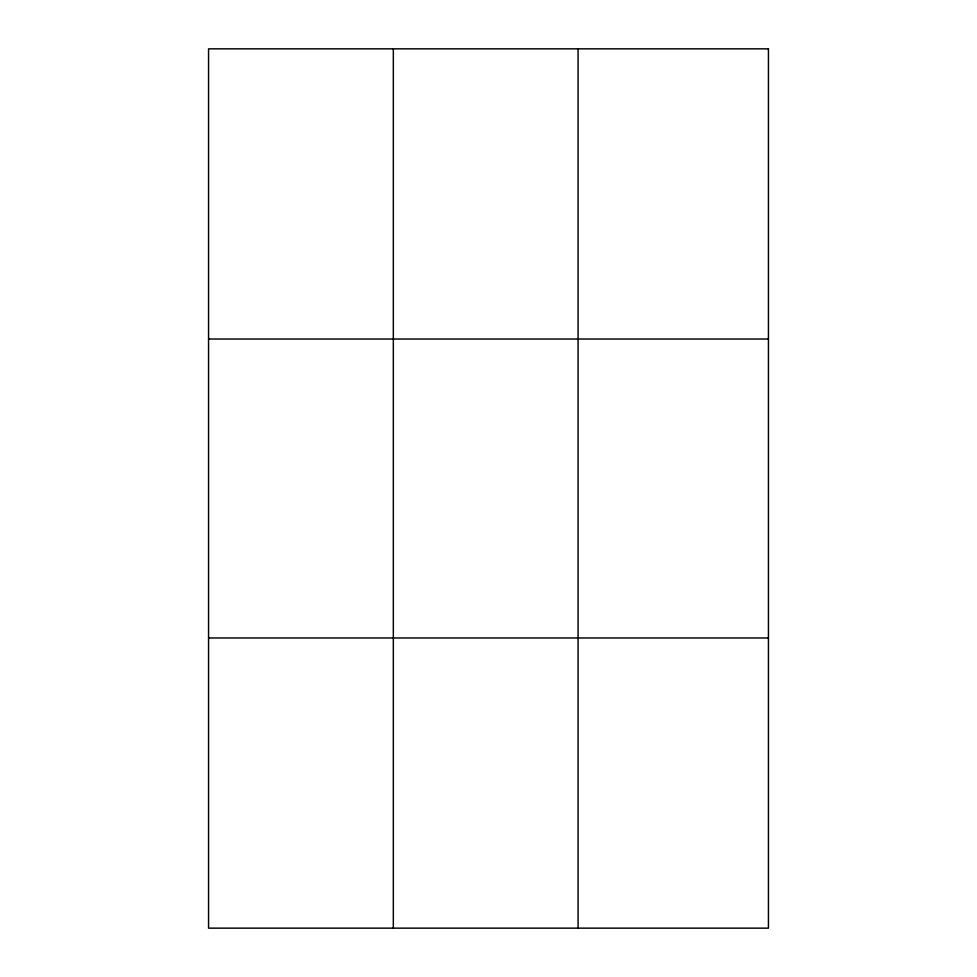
<?xml version="1.0" encoding="UTF-8"?>
<svg xmlns="http://www.w3.org/2000/svg" width="977" height="977" viewBox="0 0 977 977"><rect width="100%" height="100%" fill="white"/><g stroke="black" fill="none" stroke-linecap="round" stroke-linejoin="round"><path stroke-width="1.47" d="M393.328 928.15L393.328 48.85M578.079 928.15L578.079 48.85M208.565 339.019L768.435 339.019M208.565 637.981L768.435 637.981M768.435 48.85L768.435 928.15L208.565 928.15L208.565 48.85L768.435 48.85"/></g></svg>
